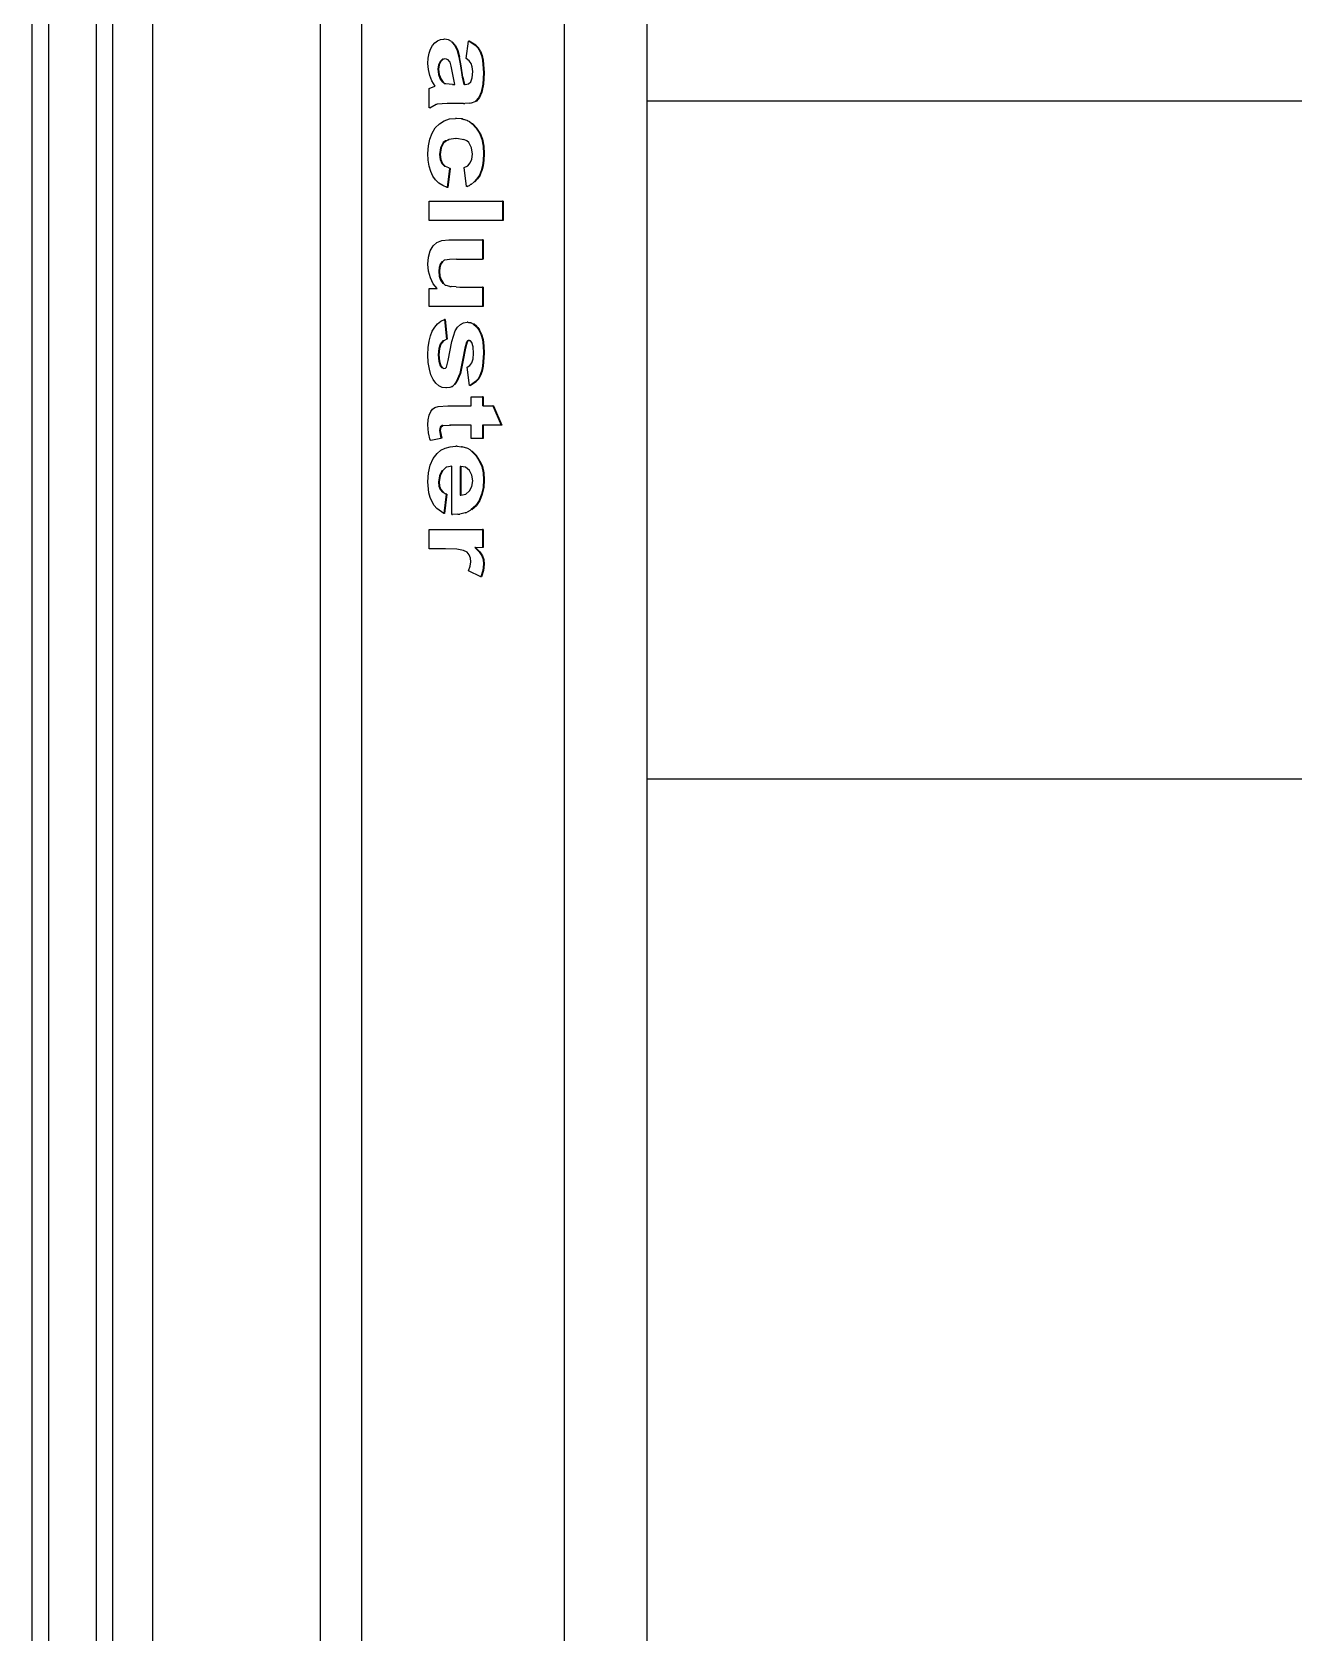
# Model space of a CAD drawing. Header units: inches. Extents: x 16928 to 514628, y -1471 to 241387.
# Drawn here: x 67093.2 to 67186.3, y 42243.3 to 42361.4 of the extents above; entities that cross this region are included whole.
import ezdxf

# ---------------------------------------------------------------- set-up
doc = ezdxf.new("R2010")
doc.units = ezdxf.units.IN
doc.header["$MEASUREMENT"] = 0
doc.layers.add('Edges', color=7, linetype='Continuous')
doc.layers.add('WIN', color=9, linetype='Continuous')

# ---------------------------------------------------------------- blocks, each defined once
blk = doc.blocks.new('1.0HP AIR CONDITION')
at = {"layer": 'Edges'}
for p, q in [((-841.74, 435.23), (-228.15, 435.23)), ((-841.74, 429.14), (-228.15, 429.14)), ((-527.57, 424.65), (-526.14, 424.65)), ((-527.57, 424.65), (-527.57, 424.6)), ((-527.57, 424.6), (-526.14, 424.6)), ((-527.57, 419.19), (-527.57, 424.6)), ((-526.14, 424.65), (-526.14, 424.6)), ((-526.14, 424.6), (-526.14, 419.19)), ((-512.47, 423.94), (-511.04, 424.54)), ((-512.47, 423.88), (-511.04, 424.49)), ((-511.04, 424.54), (-511.04, 424.49)), ((-511.04, 424.49), (-511.04, 423.16)), ((-538.87, 422.82), (-539.07, 422.63)), ((-538.62, 422.97), (-538.87, 422.82)), ((-538.87, 422.77), (-538.62, 422.92)), ((-538.87, 422.82), (-538.87, 422.77)), ((-538.62, 422.97), (-538.32, 423.09)), ((-538.62, 422.92), (-538.32, 423.04)), ((-538.62, 422.97), (-538.62, 422.92)), ((-538.32, 423.09), (-537.96, 423.18)), ((-538.32, 423.04), (-537.96, 423.13)), ((-538.32, 423.09), (-538.32, 423.04)), ((-537.96, 423.18), (-537.03, 423.25)), ((-537.96, 423.13), (-537.03, 423.19)), ((-537.96, 423.18), (-537.96, 423.13)), ((-537.03, 423.25), (-536.2, 423.2)), ((-537.03, 423.19), (-536.2, 423.15)), ((-536.2, 423.2), (-535.61, 423.08)), ((-536.2, 423.15), (-535.61, 423.03)), ((-535.61, 423.08), (-535.61, 423.03)), ((-535.61, 423.08), (-535.21, 422.9)), ((-535.61, 423.03), (-535.21, 422.84)), ((-535.21, 422.9), (-535.21, 422.84)), ((-535.21, 422.9), (-534.95, 422.67)), ((-535.21, 422.84), (-534.95, 422.61)), ((-532.58, 422.94), (-532.96, 422.71)), ((-532.96, 422.65), (-532.58, 422.89)), ((-532.58, 422.94), (-532.13, 423.11)), ((-532.58, 422.89), (-532.13, 423.06)), ((-532.58, 422.94), (-532.58, 422.89)), ((-532.13, 423.11), (-531.63, 423.21)), ((-532.13, 423.06), (-531.63, 423.16)), ((-532.13, 423.11), (-532.13, 423.06)), ((-531.63, 423.21), (-531.05, 423.25)), ((-531.63, 423.21), (-531.63, 423.16)), ((-531.63, 423.16), (-531.05, 423.19)), ((-531.05, 423.25), (-530.59, 423.23)), ((-531.05, 423.25), (-531.05, 423.19)), ((-531.05, 423.19), (-530.59, 423.17)), ((-530.59, 423.23), (-530.17, 423.17)), ((-530.59, 423.23), (-530.59, 423.17)), ((-530.59, 423.17), (-530.17, 423.12)), ((-530.17, 423.17), (-529.8, 423.07)), ((-530.17, 423.17), (-530.17, 423.12)), ((-530.17, 423.12), (-529.8, 423.02)), ((-529.8, 423.07), (-529.8, 423.02)), ((-529.49, 422.94), (-529.8, 423.07)), ((-529.8, 423.02), (-529.49, 422.89)), ((-529.49, 422.94), (-529.49, 422.89)), ((-529.49, 422.94), (-529.22, 422.76)), ((-529.49, 422.89), (-529.22, 422.71)), ((-524.71, 423.16), (-523.28, 423.16)), ((-524.71, 423.16), (-524.71, 423.11)), ((-524.71, 423.11), (-523.28, 423.11)), ((-524.71, 420.63), (-524.71, 423.11)), ((-523.28, 423.16), (-523.28, 423.11)), ((-523.28, 421.31), (-523.28, 423.11)), ((-521.23, 423.16), (-519.8, 423.16)), ((-521.23, 423.16), (-521.23, 423.11)), ((-521.23, 423.11), (-519.8, 423.11)), ((-521.23, 421.45), (-521.23, 423.11)), ((-519.8, 423.16), (-519.8, 423.11)), ((-519.8, 423.11), (-519.8, 419.19)), ((-518.32, 422.66), (-518.07, 422.85)), ((-518.24, 422.77), (-518.07, 422.9)), ((-517.76, 423.05), (-518.07, 422.9)), ((-518.07, 422.85), (-517.76, 423)), ((-518.07, 422.9), (-518.07, 422.85)), ((-517.76, 423.05), (-517.37, 423.16)), ((-517.76, 423), (-517.37, 423.11)), ((-517.76, 423.05), (-517.76, 423)), ((-517.37, 423.16), (-516.9, 423.22)), ((-517.37, 423.11), (-516.9, 423.17)), ((-517.37, 423.16), (-517.37, 423.11)), ((-516.9, 423.22), (-516.36, 423.25)), ((-516.9, 423.22), (-516.9, 423.17)), ((-516.9, 423.17), (-516.36, 423.19)), ((-516.36, 423.25), (-515.39, 423.18)), ((-516.36, 423.19), (-515.39, 423.13)), ((-515.39, 423.18), (-515.02, 423.1)), ((-515.39, 423.13), (-515.02, 423.05)), ((-515.02, 423.1), (-514.71, 422.98)), ((-515.02, 423.1), (-515.02, 423.05)), ((-515.02, 423.05), (-514.71, 422.93)), ((-514.71, 422.98), (-514.71, 422.93)), ((-514.71, 422.98), (-514.46, 422.84)), ((-514.71, 422.93), (-514.46, 422.79)), ((-514.46, 422.84), (-514.46, 422.79)), ((-514.31, 422.71), (-514.46, 422.84)), ((-513.13, 423.16), (-512.47, 423.16)), ((-513.13, 423.16), (-513.13, 423.11)), ((-513.13, 423.11), (-512.47, 423.11)), ((-513.13, 422.28), (-513.13, 423.11)), ((-512.47, 423.94), (-512.47, 423.88)), ((-512.47, 423.16), (-512.47, 423.88)), ((-512.47, 423.16), (-512.47, 423.11)), ((-511.04, 423.16), (-510.06, 423.16)), ((-511.04, 423.16), (-511.04, 423.11)), ((-511.04, 423.11), (-510.06, 423.11)), ((-510.06, 423.16), (-510.06, 423.11)), ((-510.06, 423.11), (-510.06, 422.28)), ((-508.42, 422.93), (-508.79, 422.69)), ((-508.79, 422.64), (-508.41, 422.88)), ((-508.42, 422.93), (-507.99, 423.11)), ((-508.42, 422.93), (-508.41, 422.88)), ((-508.41, 422.88), (-507.99, 423.06)), ((-507.99, 423.11), (-507.53, 423.21)), ((-507.99, 423.06), (-507.53, 423.16)), ((-507.99, 423.11), (-507.99, 423.06)), ((-507.53, 423.21), (-507.01, 423.25)), ((-507.53, 423.21), (-507.53, 423.16)), ((-507.53, 423.16), (-507.01, 423.19)), ((-507.01, 423.25), (-506.44, 423.21)), ((-507.01, 423.25), (-507.01, 423.19)), ((-507.01, 423.19), (-506.44, 423.16)), ((-506.44, 423.21), (-505.94, 423.1)), ((-506.44, 423.21), (-506.44, 423.16)), ((-506.44, 423.16), (-505.94, 423.05)), ((-505.94, 423.1), (-505.94, 423.05)), ((-505.94, 423.1), (-505.49, 422.92)), ((-505.94, 423.05), (-505.49, 422.87)), ((-505.49, 422.92), (-505.49, 422.87)), ((-505.49, 422.92), (-505.11, 422.67)), ((-505.49, 422.87), (-505.11, 422.62)), ((-503.35, 423.16), (-502.02, 423.16)), ((-503.35, 423.16), (-503.35, 423.11)), ((-503.35, 423.11), (-502.02, 423.11)), ((-503.35, 419.19), (-503.35, 423.11)), ((-502.02, 423.16), (-502.02, 423.11)), ((-502.02, 423.11), (-501.99, 422.63)), ((-502.02, 422.55), (-501.7, 422.88)), ((-501.7, 422.93), (-501.99, 422.63)), ((-501.7, 422.93), (-501.41, 423.12)), ((-501.7, 422.88), (-501.41, 423.07)), ((-501.7, 422.93), (-501.7, 422.88)), ((-501.41, 423.12), (-501.12, 423.21)), ((-501.41, 423.07), (-501.12, 423.16)), ((-501.41, 423.12), (-501.41, 423.07)), ((-501.12, 423.21), (-500.79, 423.25)), ((-501.12, 423.21), (-501.12, 423.16)), ((-501.12, 423.16), (-500.79, 423.19)), ((-500.79, 423.25), (-500.31, 423.2)), ((-500.79, 423.25), (-500.79, 423.19)), ((-500.79, 423.19), (-500.31, 423.14)), ((-500.31, 423.2), (-499.85, 423.05)), ((-500.31, 423.2), (-500.31, 423.14)), ((-500.31, 423.14), (-499.85, 423)), ((-499.85, 423), (-500.29, 422.09)), ((-499.85, 423.05), (-499.85, 423)), ((-539.07, 422.63), (-539.37, 422.13)), ((-539.37, 422.13), (-539.07, 422.57)), ((-539.37, 422.13), (-539.37, 422.08)), ((-538.08, 421.91), (-539.37, 422.08)), ((-539.07, 422.57), (-538.87, 422.77)), ((-539.07, 422.63), (-539.07, 422.57)), ((-537.92, 422.14), (-538.08, 421.91)), ((-537.73, 422.29), (-537.92, 422.14)), ((-537.48, 422.37), (-537.73, 422.29)), ((-536.71, 421.67), (-537.55, 421.54)), ((-537.14, 422.4), (-537.48, 422.37)), ((-536.66, 422.37), (-537.14, 422.4)), ((-536.71, 421.67), (-536.17, 421.8)), ((-536.71, 421.62), (-536.17, 421.74)), ((-536.37, 422.27), (-536.66, 422.37)), ((-536.22, 422.1), (-536.37, 422.27)), ((-536.17, 421.85), (-536.22, 422.1)), ((-536.17, 421.8), (-536.17, 421.85)), ((-536.17, 421.8), (-536.17, 421.74)), ((-534.95, 422.67), (-534.95, 422.61)), ((-534.92, 422.59), (-534.95, 422.67)), ((-534.95, 422.61), (-534.92, 422.59)), ((-534.81, 422.31), (-534.92, 422.59)), ((-534.81, 422.25), (-534.81, 422.31)), ((-534.8, 422.14), (-534.81, 422.25)), ((-534.8, 422.14), (-534.77, 421.81)), ((-534.76, 421.72), (-534.78, 420.52)), ((-534.76, 421.72), (-534.77, 421.81)), ((-533.63, 421.65), (-533.6, 421.73)), ((-533.63, 421.65), (-533.63, 421.6)), ((-533.52, 421.98), (-533.6, 421.73)), ((-533.52, 421.98), (-533.49, 422.01)), ((-533.5, 422.05), (-533.46, 422.11)), ((-533.5, 422.05), (-533.49, 422.01)), ((-533.46, 422.11), (-533.43, 422.16)), ((-533.43, 422.16), (-533.27, 422.36)), ((-532.96, 422.71), (-533.27, 422.41)), ((-533.27, 422.36), (-532.96, 422.65)), ((-533.27, 422.41), (-533.27, 422.36)), ((-532.96, 422.71), (-532.96, 422.65)), ((-532.2, 421.22), (-532.12, 421.75)), ((-532.02, 421.96), (-532.12, 421.75)), ((-531.89, 422.11), (-532.02, 421.96)), ((-531.51, 422.31), (-531.89, 422.11)), ((-531.03, 422.38), (-531.51, 422.31)), ((-530.67, 422.34), (-531.03, 422.38)), ((-530.38, 422.22), (-530.67, 422.34)), ((-530.18, 422.03), (-530.38, 422.22)), ((-530.06, 421.76), (-530.18, 422.03)), ((-528.65, 421.95), (-530.06, 421.76)), ((-529.22, 422.76), (-529.22, 422.71)), ((-529.22, 422.76), (-528.99, 422.55)), ((-529.22, 422.71), (-528.99, 422.5)), ((-528.99, 422.55), (-528.99, 422.5)), ((-528.8, 422.29), (-528.99, 422.5)), ((-528.8, 422.29), (-528.8, 422.24)), ((-528.73, 422.15), (-528.8, 422.24)), ((-528.69, 422.07), (-528.73, 422.15)), ((-528.65, 422), (-528.69, 422.07)), ((-528.65, 422), (-528.65, 421.95)), ((-518.63, 422.03), (-518.62, 422.1)), ((-518.63, 422.03), (-518.63, 421.99)), ((-518.59, 421.72), (-518.63, 421.99)), ((-518.62, 422.1), (-518.61, 422.18)), ((-518.61, 422.18), (-518.59, 422.24)), ((-518.59, 422.29), (-518.49, 422.46)), ((-518.59, 422.29), (-518.59, 422.24)), ((-518.47, 421.49), (-518.59, 421.72)), ((-518.33, 422.7), (-518.49, 422.51)), ((-518.49, 422.46), (-518.32, 422.66)), ((-518.49, 422.51), (-518.49, 422.46)), ((-518.33, 422.7), (-518.24, 422.77)), ((-518.33, 422.7), (-518.32, 422.66)), ((-517.29, 422.15), (-517.3, 422.12)), ((-517.3, 422.12), (-517.28, 422.1)), ((-517.26, 422.24), (-517.29, 422.15)), ((-517.28, 422.1), (-517.29, 422.15)), ((-517.27, 422.07), (-517.28, 422.1)), ((-517.27, 422.07), (-517.27, 422.02)), ((-517.16, 421.99), (-517.27, 422.07)), ((-517.27, 422.02), (-517.16, 421.94)), ((-517.14, 422.33), (-517.26, 422.24)), ((-517.16, 421.99), (-517.16, 421.94)), ((-517.16, 421.99), (-516.73, 421.86)), ((-517.16, 421.94), (-516.73, 421.81)), ((-516.82, 422.42), (-517.14, 422.33)), ((-516.33, 422.45), (-516.82, 422.42)), ((-516.73, 421.86), (-515.83, 421.7)), ((-516.73, 421.81), (-515.83, 421.64)), ((-515.94, 422.42), (-516.33, 422.45)), ((-515.64, 422.33), (-515.94, 422.42)), ((-515.83, 421.7), (-514.86, 421.49)), ((-515.83, 421.64), (-514.86, 421.44)), ((-515.44, 422.18), (-515.64, 422.33)), ((-515.32, 421.98), (-515.44, 422.18)), ((-513.97, 422.16), (-515.32, 421.98)), ((-514.46, 422.79), (-514.26, 422.61)), ((-514.31, 422.71), (-514.26, 422.66)), ((-514.26, 422.66), (-514.26, 422.61)), ((-513.97, 422.21), (-514.26, 422.66)), ((-514.26, 422.61), (-513.97, 422.21)), ((-513.97, 422.21), (-513.97, 422.16)), ((-512.47, 422.28), (-513.13, 422.28)), ((-512.47, 420.57), (-512.47, 422.28)), ((-510.06, 422.28), (-511.04, 422.28)), ((-511.04, 422.28), (-511.04, 420.75)), ((-509.31, 422.04), (-509.44, 421.63)), ((-509.21, 422.21), (-509.31, 422.04)), ((-509.21, 422.21), (-509.09, 422.34)), ((-508.79, 422.69), (-509.09, 422.39)), ((-509.09, 422.34), (-508.79, 422.64)), ((-509.09, 422.39), (-509.09, 422.34)), ((-508.79, 422.69), (-508.79, 422.64)), ((-507.93, 421.86), (-507.99, 421.53)), ((-507.7, 422.15), (-507.93, 421.86)), ((-507.35, 422.34), (-507.7, 422.15)), ((-506.93, 422.4), (-507.35, 422.34)), ((-506.52, 422.34), (-506.93, 422.4)), ((-506.19, 422.17), (-506.52, 422.34)), ((-505.95, 421.88), (-506.19, 422.17)), ((-505.88, 421.53), (-505.95, 421.88)), ((-505.11, 422.67), (-505.11, 422.62)), ((-504.81, 422.34), (-505.11, 422.67)), ((-505.11, 422.62), (-504.81, 422.29)), ((-504.81, 422.34), (-504.81, 422.29)), ((-504.75, 422.22), (-504.81, 422.29)), ((-504.75, 422.22), (-504.63, 422)), ((-504.6, 421.93), (-504.63, 422)), ((-504.6, 421.89), (-504.6, 421.93)), ((-504.58, 421.85), (-504.6, 421.89)), ((-504.58, 421.85), (-504.48, 421.46)), ((-502.02, 422.6), (-501.99, 422.63)), ((-502.02, 422.6), (-502.02, 422.55)), ((-501.8, 421.71), (-501.89, 421.23)), ((-501.66, 421.98), (-501.8, 421.71)), ((-501.47, 422.14), (-501.66, 421.98)), ((-501.24, 422.23), (-501.47, 422.14)), ((-500.96, 422.26), (-501.24, 422.23)), ((-500.64, 422.22), (-500.96, 422.26)), ((-500.29, 422.09), (-500.64, 422.22)), ((-539.46, 420.62), (-539.52, 420.31)), ((-539.34, 420.83), (-539.46, 420.62)), ((-539.34, 420.83), (-539.3, 420.85)), ((-539.04, 421.13), (-539.3, 420.9)), ((-539.3, 420.85), (-539.04, 421.08)), ((-539.3, 420.9), (-539.3, 420.85)), ((-539.04, 421.13), (-538.69, 421.3)), ((-539.04, 421.08), (-538.69, 421.25)), ((-539.04, 421.13), (-539.04, 421.08)), ((-538.69, 421.3), (-538.21, 421.43)), ((-538.69, 421.25), (-538.21, 421.38)), ((-538.69, 421.3), (-538.69, 421.25)), ((-537.55, 421.54), (-538.21, 421.43)), ((-538.21, 421.38), (-537.55, 421.49)), ((-538.21, 421.43), (-538.21, 421.38)), ((-538.09, 420.37), (-538.02, 420.57)), ((-537.81, 420.73), (-538.02, 420.57)), ((-537.53, 420.82), (-537.81, 420.73)), ((-537.55, 421.49), (-536.71, 421.62)), ((-537.03, 420.91), (-537.53, 420.82)), ((-536.17, 421.07), (-537.03, 420.91)), ((-536.17, 420.92), (-536.22, 420.41)), ((-536.17, 420.92), (-536.17, 421.07)), ((-534.78, 420.52), (-534.71, 419.77)), ((-533.63, 421.58), (-533.67, 421.2)), ((-533.67, 421.2), (-533.67, 421.14)), ((-533.63, 420.69), (-533.67, 421.14)), ((-533.63, 421.58), (-533.63, 421.6)), ((-533.5, 420.29), (-533.63, 420.69)), ((-532.18, 421.12), (-532.2, 421.22)), ((-532.18, 421.12), (-532.12, 420.67)), ((-532.12, 420.63), (-532.12, 420.67)), ((-532.07, 420.56), (-532.12, 420.67)), ((-532.12, 420.63), (-532.07, 420.56)), ((-532.07, 420.56), (-532.02, 420.45)), ((-531.88, 420.28), (-532.02, 420.45)), ((-532.02, 420.45), (-532.02, 420.4)), ((-530.02, 420.64), (-530.13, 420.39)), ((-530.02, 420.64), (-529.98, 420.69)), ((-529.99, 420.72), (-529.98, 420.74)), ((-529.98, 420.69), (-529.99, 420.72)), ((-529.98, 420.74), (-529.98, 420.69)), ((-529.98, 420.74), (-528.58, 420.57)), ((-529.98, 420.69), (-528.58, 420.52)), ((-528.58, 420.52), (-528.71, 420.19)), ((-528.58, 420.57), (-528.58, 420.52)), ((-524.66, 420.13), (-524.71, 420.63)), ((-523.28, 421.2), (-523.28, 421.31)), ((-523.28, 421.2), (-523.26, 420.69)), ((-523.26, 420.69), (-523.2, 420.35)), ((-521.28, 420.71), (-521.34, 420.45)), ((-521.28, 420.71), (-521.26, 420.79)), ((-521.28, 420.71), (-521.26, 420.77)), ((-521.24, 421.18), (-521.26, 420.82)), ((-521.26, 420.79), (-521.26, 420.82)), ((-521.26, 420.77), (-521.26, 420.79)), ((-521.24, 421.18), (-521.23, 421.45)), ((-518.83, 420.36), (-517.39, 420.52)), ((-518.83, 420.31), (-517.39, 420.46)), ((-518.27, 421.28), (-518.47, 421.49)), ((-517.99, 421.11), (-518.27, 421.28)), ((-517.21, 420.87), (-517.99, 421.11)), ((-517.39, 420.52), (-517.39, 420.46)), ((-517.25, 420.25), (-517.39, 420.46)), ((-515.8, 420.6), (-517.21, 420.87)), ((-515.32, 420.47), (-515.8, 420.6)), ((-515.24, 420.38), (-515.32, 420.47)), ((-514.86, 421.49), (-514.24, 421.24)), ((-514.86, 421.44), (-514.23, 421.18)), ((-514.24, 421.24), (-514.23, 421.18)), ((-514.24, 421.24), (-514.18, 421.19)), ((-514.23, 421.18), (-514.04, 421.03)), ((-514.18, 421.19), (-514.12, 421.15)), ((-514.12, 421.15), (-514.03, 421.08)), ((-514.03, 421.08), (-514.04, 421.03)), ((-513.98, 421.01), (-514.04, 421.03)), ((-513.9, 420.9), (-513.98, 421.01)), ((-513.87, 420.84), (-513.9, 420.9)), ((-513.9, 420.9), (-513.9, 420.85)), ((-513.9, 420.85), (-513.87, 420.84)), ((-513.87, 420.84), (-513.81, 420.7)), ((-513.81, 420.7), (-513.79, 420.47)), ((-513.79, 420.47), (-513.79, 420.41)), ((-512.42, 419.84), (-512.47, 420.57)), ((-511.04, 420.73), (-511.04, 420.75)), ((-511.04, 420.75), (-511.04, 420.7)), ((-511.04, 420.73), (-511.04, 420.7)), ((-511.04, 420.7), (-511.03, 420.68)), ((-511.01, 420.19), (-511.03, 420.68)), ((-509.48, 421.26), (-509.49, 421.17)), ((-509.49, 421.12), (-509.49, 421.17)), ((-509.45, 420.73), (-509.49, 421.12)), ((-509.48, 421.26), (-509.44, 421.58)), ((-509.45, 421.6), (-509.44, 421.63)), ((-509.44, 421.58), (-509.45, 421.6)), ((-509.35, 420.37), (-509.45, 420.73)), ((-509.44, 421.63), (-509.44, 421.58)), ((-504.45, 420.85), (-508.01, 420.85)), ((-508.01, 420.85), (-507.93, 420.49)), ((-507.99, 421.53), (-508, 421.48)), ((-508, 421.48), (-505.87, 421.48)), ((-507.99, 421.53), (-505.88, 421.53)), ((-507.93, 420.49), (-507.93, 420.44)), ((-505.95, 420.49), (-504.52, 420.31)), ((-505.95, 420.49), (-505.95, 420.44)), ((-505.87, 421.48), (-505.88, 421.53)), ((-504.48, 421.41), (-504.48, 421.46)), ((-504.47, 421.29), (-504.48, 421.41)), ((-504.47, 421.29), (-504.45, 420.9)), ((-504.45, 420.85), (-504.45, 420.9)), ((-501.89, 421.23), (-501.92, 420.4)), ((-539.52, 420.31), (-539.52, 420.26)), ((-539.49, 420.02), (-539.52, 420.26)), ((-539.4, 419.8), (-539.49, 420.02)), ((-539.25, 419.6), (-539.4, 419.8)), ((-539.04, 419.43), (-539.25, 419.6)), ((-538.78, 419.28), (-539.04, 419.43)), ((-538.47, 419.18), (-538.78, 419.28)), ((-538.04, 420.21), (-538.09, 420.37)), ((-537.87, 420.04), (-538.04, 420.21)), ((-538.04, 420.21), (-538.04, 420.16)), ((-538.04, 420.16), (-537.87, 419.99)), ((-537.87, 420.04), (-537.61, 419.92)), ((-537.87, 420.04), (-537.87, 419.99)), ((-537.87, 419.99), (-537.61, 419.87)), ((-537.61, 419.92), (-537.3, 419.88)), ((-537.61, 419.92), (-537.61, 419.87)), ((-537.61, 419.87), (-537.3, 419.83)), ((-537.3, 419.88), (-536.92, 419.93)), ((-537.3, 419.83), (-536.92, 419.88)), ((-537.3, 419.88), (-537.3, 419.83)), ((-536.92, 419.93), (-536.56, 420.07)), ((-536.92, 419.88), (-536.56, 420.01)), ((-536.92, 419.93), (-536.92, 419.88)), ((-536.43, 419.39), (-536.84, 419.23)), ((-536.56, 420.07), (-536.35, 420.22)), ((-536.56, 420.01), (-536.35, 420.17)), ((-536.56, 420.07), (-536.56, 420.01)), ((-536.05, 419.62), (-536.43, 419.39)), ((-536.35, 420.22), (-536.22, 420.36)), ((-536.35, 420.22), (-536.35, 420.17)), ((-536.22, 420.41), (-536.22, 420.36)), ((-536, 419.49), (-536.05, 419.62)), ((-535.87, 419.19), (-536, 419.49)), ((-534.71, 419.71), (-534.71, 419.77)), ((-534.45, 419.24), (-534.71, 419.71)), ((-533.28, 419.94), (-533.5, 420.29)), ((-532.97, 419.64), (-533.28, 419.94)), ((-532.59, 419.4), (-532.97, 419.64)), ((-532.14, 419.24), (-532.59, 419.4)), ((-532.02, 420.4), (-531.88, 420.23)), ((-531.88, 420.28), (-531.5, 420.07)), ((-531.88, 420.28), (-531.88, 420.23)), ((-531.88, 420.23), (-531.5, 420.02)), ((-531.5, 420.07), (-531.01, 420)), ((-531.5, 420.07), (-531.5, 420.02)), ((-531.5, 420.02), (-531.01, 419.94)), ((-531.01, 420), (-530.64, 420.04)), ((-531.01, 420), (-531.01, 419.94)), ((-531.01, 419.94), (-530.64, 419.99)), ((-530.64, 420.04), (-530.35, 420.16)), ((-530.64, 419.99), (-530.35, 420.11)), ((-530.64, 420.04), (-530.64, 419.99)), ((-530.35, 420.16), (-530.13, 420.39)), ((-530.35, 420.11), (-530.13, 420.34)), ((-530.35, 420.16), (-530.35, 420.11)), ((-529.75, 419.3), (-530.14, 419.19)), ((-530.13, 420.39), (-530.13, 420.34)), ((-529.42, 419.46), (-529.75, 419.3)), ((-529.13, 419.66), (-529.42, 419.46)), ((-528.9, 419.9), (-529.13, 419.66)), ((-528.71, 420.19), (-528.9, 419.9)), ((-524.52, 419.76), (-524.66, 420.13)), ((-524.26, 419.48), (-524.52, 419.76)), ((-523.89, 419.27), (-524.26, 419.48)), ((-523.43, 419.14), (-523.89, 419.27)), ((-523.2, 420.35), (-523.2, 420.29)), ((-523.09, 420.18), (-523.2, 420.29)), ((-523.09, 420.18), (-522.92, 420.05)), ((-523.09, 420.18), (-523.09, 420.13)), ((-523.09, 420.13), (-522.92, 420)), ((-522.92, 420.05), (-522.68, 419.97)), ((-522.92, 420.05), (-522.92, 420)), ((-522.92, 420), (-522.68, 419.92)), ((-522.68, 419.97), (-522.39, 419.94)), ((-522.68, 419.97), (-522.68, 419.92)), ((-522.68, 419.92), (-522.39, 419.89)), ((-521.9, 419.28), (-522.4, 419.15)), ((-522.39, 419.94), (-522.04, 419.98)), ((-522.39, 419.94), (-522.39, 419.89)), ((-522.39, 419.89), (-522.04, 419.93)), ((-522.04, 419.98), (-521.73, 420.09)), ((-522.04, 419.93), (-521.73, 420.03)), ((-522.04, 419.98), (-522.04, 419.93)), ((-521.47, 419.49), (-521.9, 419.28)), ((-521.73, 420.09), (-521.49, 420.25)), ((-521.73, 420.03), (-521.49, 420.2)), ((-521.73, 420.09), (-521.73, 420.03)), ((-521.49, 420.25), (-521.34, 420.4)), ((-521.49, 420.25), (-521.49, 420.2)), ((-521.13, 419.77), (-521.47, 419.49)), ((-521.34, 420.45), (-521.34, 420.4)), ((-521.13, 419.19), (-521.13, 419.77)), ((-518.83, 420.36), (-518.83, 420.31)), ((-518.7, 420.04), (-518.83, 420.31)), ((-518.52, 419.81), (-518.7, 420.04)), ((-518.28, 419.6), (-518.52, 419.81)), ((-517.98, 419.42), (-518.28, 419.6)), ((-517.63, 419.28), (-517.98, 419.42)), ((-517.23, 419.18), (-517.63, 419.28)), ((-517.25, 420.25), (-517.02, 420.06)), ((-517.25, 420.25), (-517.25, 420.2)), ((-517.25, 420.2), (-517.02, 420.01)), ((-517.02, 420.06), (-516.69, 419.94)), ((-517.02, 420.06), (-517.02, 420.01)), ((-517.02, 420.01), (-516.69, 419.89)), ((-516.69, 419.94), (-516.24, 419.9)), ((-516.69, 419.94), (-516.69, 419.89)), ((-516.69, 419.89), (-516.24, 419.85)), ((-516.24, 419.9), (-515.75, 419.94)), ((-516.24, 419.9), (-516.24, 419.85)), ((-516.24, 419.85), (-515.75, 419.89)), ((-515.75, 419.94), (-515.41, 420.05)), ((-515.75, 419.89), (-515.41, 420)), ((-515.75, 419.94), (-515.75, 419.89)), ((-515.41, 420.05), (-515.27, 420.17)), ((-515.41, 420), (-515.27, 420.12)), ((-515.41, 420.05), (-515.41, 420)), ((-515.27, 420.17), (-515.22, 420.27)), ((-515.27, 420.17), (-515.27, 420.12)), ((-515.22, 420.27), (-515.24, 420.38)), ((-514.75, 419.32), (-515.17, 419.2)), ((-514.41, 419.49), (-514.75, 419.32)), ((-514.13, 419.69), (-514.41, 419.49)), ((-513.94, 419.91), (-514.13, 419.69)), ((-513.82, 420.15), (-513.94, 419.91)), ((-513.79, 420.41), (-513.82, 420.15)), ((-512.35, 419.61), (-512.42, 419.84)), ((-512.22, 419.44), (-512.35, 419.61)), ((-512.04, 419.3), (-512.22, 419.44)), ((-511.77, 419.19), (-512.04, 419.3)), ((-510.88, 420.06), (-511.01, 420.19)), ((-511.01, 420.19), (-511.01, 420.14)), ((-511.01, 420.14), (-510.88, 420.01)), ((-510.88, 420.06), (-510.64, 420.01)), ((-510.88, 420.06), (-510.88, 420.01)), ((-510.88, 420.01), (-510.64, 419.96)), ((-510.64, 420.01), (-510.07, 420.11)), ((-510.64, 419.96), (-510.07, 420.06)), ((-510.64, 420.01), (-510.64, 419.96)), ((-510.07, 420.11), (-510.07, 420.06)), ((-509.94, 419.31), (-510.07, 420.06)), ((-509.94, 419.31), (-509.94, 419.25)), ((-509.19, 420.05), (-509.35, 420.37)), ((-508.95, 419.77), (-509.19, 420.05)), ((-508.57, 419.48), (-508.95, 419.77)), ((-508.1, 419.27), (-508.57, 419.48)), ((-507.68, 420.18), (-507.93, 420.44)), ((-507.68, 420.18), (-507.31, 419.99)), ((-507.68, 420.18), (-507.68, 420.13)), ((-507.68, 420.13), (-507.31, 419.94)), ((-507.31, 419.99), (-506.86, 419.93)), ((-507.31, 419.99), (-507.31, 419.94)), ((-507.31, 419.94), (-506.86, 419.87)), ((-506.86, 419.93), (-506.55, 419.96)), ((-506.86, 419.93), (-506.86, 419.87)), ((-506.86, 419.87), (-506.55, 419.91)), ((-506.55, 419.96), (-506.29, 420.06)), ((-506.55, 419.91), (-506.29, 420.01)), ((-506.55, 419.96), (-506.55, 419.91)), ((-506.29, 420.06), (-506.09, 420.23)), ((-506.29, 420.01), (-506.09, 420.18)), ((-506.29, 420.06), (-506.29, 420.01)), ((-506.09, 420.23), (-505.95, 420.44)), ((-506.09, 420.23), (-506.09, 420.18)), ((-505.95, 420.44), (-504.52, 420.26)), ((-505.39, 419.4), (-505.7, 419.27)), ((-505.11, 419.56), (-505.39, 419.4)), ((-504.88, 419.76), (-505.11, 419.56)), ((-504.52, 420.26), (-504.88, 419.76)), ((-504.52, 420.31), (-504.52, 420.26)), ((-501.92, 420.4), (-501.92, 419.19)), ((-538.12, 419.12), (-538.47, 419.18)), ((-537.73, 419.1), (-538.12, 419.12)), ((-537.27, 419.13), (-537.73, 419.1)), ((-536.84, 419.23), (-537.27, 419.13)), ((-534.45, 419.19), (-535.87, 419.19)), ((-534.45, 419.24), (-534.45, 419.19)), ((-531.64, 419.13), (-532.14, 419.24)), ((-531.08, 419.1), (-531.64, 419.13)), ((-530.59, 419.12), (-531.08, 419.1)), ((-530.14, 419.19), (-530.59, 419.12)), ((-526.14, 419.19), (-527.57, 419.19)), ((-522.92, 419.1), (-523.43, 419.14)), ((-522.4, 419.15), (-522.92, 419.1)), ((-519.8, 419.19), (-521.13, 419.19)), ((-516.76, 419.12), (-517.23, 419.18)), ((-516.24, 419.1), (-516.76, 419.12)), ((-515.67, 419.12), (-516.24, 419.1)), ((-515.17, 419.2), (-515.67, 419.12)), ((-511.44, 419.12), (-511.77, 419.19)), ((-511.07, 419.1), (-511.44, 419.12)), ((-510.48, 419.14), (-511.07, 419.1)), ((-509.94, 419.25), (-510.48, 419.14)), ((-507.53, 419.14), (-508.1, 419.27)), ((-506.87, 419.1), (-507.53, 419.14)), ((-506.06, 419.17), (-506.87, 419.1)), ((-505.7, 419.27), (-506.06, 419.17)), ((-501.92, 419.19), (-503.35, 419.19)), ((-841.74, 414.2), (-228.15, 414.2)), ((-228.15, 411.18), (-841.74, 411.18)), ((-228.15, 398.82), (-841.74, 398.82)), ((-228.15, 395.86), (-841.74, 395.86)), ((-228.15, 394.66), (-841.74, 394.66)), ((-228.15, 391.14), (-841.74, 391.14)), ((-228.15, 389.9), (-841.74, 389.9))]:
    blk.add_line(p, q, dxfattribs=at)

msp = doc.modelspace()

# ---------------------------------------------------------------- linework, layer by layer
at = {"layer": 'WIN'}
msp.add_line((67138.56, 43522.98), (67138.56, 41722.98), dxfattribs=at)
msp.add_lwpolyline([(67288.56, 42306.31), (67288.56, 42356.31), (67138.56, 42356.31), (67138.56, 42306.31)], close=True, dxfattribs=at)

# ---------------------------------------------------------------- block references
at = {"rotation": 269.9999179818268}
msp.add_blockref('1.0HP AIR CONDITION', (66703.33, 41821.37), dxfattribs=at)

doc.saveas('drawing.dxf')
